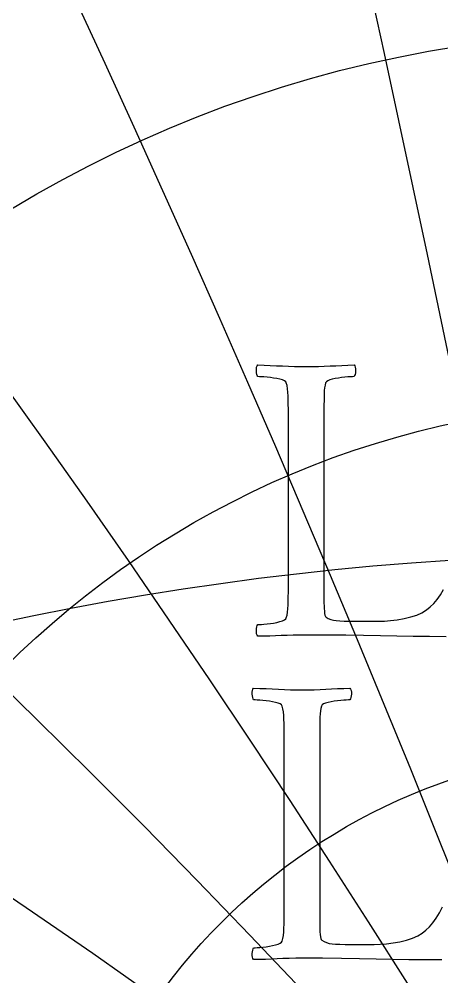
# Model space of a CAD drawing. Header units: millimetres. Extents: x -69 to 69, y -69 to 71.
# Drawn here: x -6.05 to -1.96, y 25.22 to 34.48 of the extents above; entities that cross this region are included whole.
import ezdxf

# ---------------------------------------------------------------- set-up
doc = ezdxf.new("R2010")
doc.units = ezdxf.units.MM
for name, color, linetype in [('CUT_OUTER', 1, 'Continuous'), ('ENGRAVE', 7, 'Continuous'), ('ENGRAVE_FINE', 8, 'Continuous'), ('TEXT', 5, 'Continuous')]:
    doc.layers.add(name, color=color, linetype=linetype)

msp = doc.modelspace()

# ---------------------------------------------------------------- linework, layer by layer
at = {"layer": 'CUT_OUTER'}
msp.add_arc((-0.0002, -0.0002), 69.3899, 142.382592, 87.802904, dxfattribs=at)
at = {"layer": 'ENGRAVE'}
for centre, radius in [((0, 0), 68.4), ((0, 30.8113), 34.3351), ((0, 28.589), 29.7615), ((0, 26.798), 25.6255), ((0, 25.3528), 21.829), ((0, 0), 44.7739), ((0, 24.1917), 18.2971), ((0, 23.2694), 14.9711), ((0, 22.5527), 11.8035), ((0, 22.0174), 8.7548), ((0, 0), 29.3085), ((0, 21.6464), 5.7911)]:
    msp.add_circle(centre, radius, dxfattribs=at)
for centre, radius, start, end in [((0, 33.5849), 39.4795, 131.30785, 48.69215), ((0, 37.0825), 45.3808, 158.30757, 21.69243), ((0, 41.5606), 52.3099, 177.16632, 2.83368), ((0, 47.4156), 60.6782, 192.562112, 347.437888)]:
    msp.add_arc(centre, radius, start, end, dxfattribs=at)
at = {"layer": 'ENGRAVE_FINE'}
for centre, radius, start, end in [((-326.7411, -36.2572), 331.7816, 3.549067, 18.208032), ((-326.7411, -36.2572), 331.7816, 3.549067, 18.208032), ((326.7411, -36.2572), 331.7816, 161.791968, 176.450933), ((326.7411, -36.2572), 331.7816, 161.791968, 176.450933), ((-158.2911, -36.2572), 168.4499, 7.145895, 36.6736), ((-158.2911, -36.2572), 168.4499, 7.145895, 36.6736), ((158.2911, -36.2572), 168.4499, 143.3264, 172.854105), ((158.2911, -36.2572), 168.4499, 143.3264, 172.854105), ((-99.7891, -36.2572), 115.2265, 10.840654, 55.662821), ((-99.7891, -36.2572), 115.2265, 10.840654, 55.662821), ((99.7891, -36.2572), 115.2265, 124.337179, 169.159346), ((99.7891, -36.2572), 115.2265, 124.337179, 169.159346), ((-68.6608, -36.2572), 89.6303, 14.688568, 75.445741), ((-68.6608, -36.2572), 89.6303, 14.688568, 75.445741), ((68.6608, -36.2572), 89.6303, 104.554259, 165.311432), ((68.6608, -36.2572), 89.6303, 104.554259, 165.311432), ((-48.3433, -36.2572), 75.2088, 18.753071, 96.251491), ((-48.3433, -36.2572), 75.2088, 18.753071, 96.251491), ((48.3433, -36.2572), 75.2088, 83.748509, 161.246929), ((48.3433, -36.2572), 75.2088, 83.748509, 161.246929), ((-33.263, -36.2572), 66.5261, 23.109812, 116.954145), ((-33.263, -36.2572), 66.5261, 23.109812, 116.954145), ((33.263, -36.2572), 66.5261, 63.045855, 156.890188), ((33.263, -36.2572), 66.5261, 63.045855, 156.890188)]:
    msp.add_arc(centre, radius, start, end, dxfattribs=at)
at = {"layer": 'TEXT'}
for points in [[(-1.9194, 28.5081), (-2.079, 28.5086), (-2.238, 28.5101), (-2.3965, 28.5127), (-2.5545, 28.5162), (-2.7173, 28.5197), (-2.8903, 28.5223), (-3.0733, 28.5238), (-3.2665, 28.5243), (-3.3335, 28.5239), (-3.3969, 28.5228), (-3.4568, 28.5209), (-3.5132, 28.5182), (-3.5683, 28.5156), (-3.6245, 28.5137), (-3.6816, 28.5125), (-3.7398, 28.5122), (-3.7467, 28.5218), (-3.7514, 28.5344), (-3.7538, 28.5501), (-3.7539, 28.5688), (-3.7523, 28.5875), (-3.7494, 28.6032), (-3.7452, 28.6158), (-3.7398, 28.6254), (-3.7251, 28.6258), (-3.7054, 28.6269), (-3.6806, 28.6288), (-3.6508, 28.6315), (-3.6188, 28.6352), (-3.5876, 28.6401), (-3.5571, 28.6463), (-3.5274, 28.6537), (-3.5015, 28.6621), (-3.4824, 28.6709), (-3.4701, 28.6803), (-3.4647, 28.6901), (-3.4575, 28.7162), (-3.452, 28.7458), (-3.4484, 28.7789), (-3.4465, 28.8155), (-3.4456, 28.8547), (-3.445, 28.8954), (-3.4446, 28.9377), (-3.4445, 28.9814), (-3.4445, 30.6682), (-3.4446, 30.7121), (-3.445, 30.7547), (-3.4456, 30.796), (-3.4465, 30.8361), (-3.4484, 30.8736), (-3.452, 30.9074), (-3.4575, 30.9374), (-3.4647, 30.9635), (-3.4701, 30.9749), (-3.4824, 30.9848), (-3.5015, 30.9931), (-3.5274, 30.9999), (-3.5571, 31.0056), (-3.5876, 31.0105), (-3.6188, 31.0147), (-3.6508, 31.0181), (-3.6806, 31.0208), (-3.7054, 31.0227), (-3.7251, 31.0238), (-3.7398, 31.0242), (-3.7452, 31.0338), (-3.7494, 31.0464), (-3.7523, 31.0621), (-3.7539, 31.0808), (-3.7538, 31.0995), (-3.7514, 31.1152), (-3.7467, 31.1279), (-3.7398, 31.1375), (-3.6793, 31.1353), (-3.6194, 31.1329), (-3.56, 31.1303), (-3.5011, 31.1274), (-3.4427, 31.1247), (-3.3848, 31.1228), (-3.3274, 31.1217), (-3.2705, 31.1213), (-3.2122, 31.1217), (-3.1547, 31.1228), (-3.098, 31.1247), (-3.042, 31.1274), (-2.9857, 31.1303), (-2.9282, 31.1329), (-2.8694, 31.1353), (-2.8094, 31.1375), (-2.8024, 31.1279), (-2.7977, 31.1152), (-2.7953, 31.0995), (-2.7952, 31.0808), (-2.7968, 31.0621), (-2.7998, 31.0464), (-2.8039, 31.0338), (-2.8094, 31.0242), (-2.824, 31.0238), (-2.8437, 31.0227), (-2.8685, 31.0208), (-2.8984, 31.0181), (-2.9302, 31.0147), (-2.9611, 31.0105), (-2.9909, 31.0056), (-3.0197, 30.9999), (-3.045, 30.9931), (-3.0642, 30.9848), (-3.0774, 30.9749), (-3.0844, 30.9635), (-3.0899, 30.9418), (-3.094, 30.917), (-3.097, 30.8892), (-3.0986, 30.8583), (-3.0995, 30.8252), (-3.1001, 30.7906), (-3.1005, 30.7544), (-3.1006, 30.7168), (-3.1006, 30.7107), (-3.1006, 30.7046), (-3.1006, 30.6986), (-3.1006, 30.6925), (-3.1006, 30.6864), (-3.1006, 30.6804), (-3.1006, 30.6743), (-3.1006, 30.6682), (-3.1006, 28.9814), (-3.1006, 28.9768), (-3.1006, 28.9713), (-3.1006, 28.9647), (-3.1006, 28.9571), (-3.1006, 28.9375), (-3.1006, 28.9152), (-3.1006, 28.89), (-3.1006, 28.8621), (-3.1004, 28.8334), (-3.0996, 28.8059), (-3.0983, 28.7798), (-3.0966, 28.7549), (-3.094, 28.7331), (-3.0905, 28.7164), (-3.086, 28.7048), (-3.0804, 28.6982), (-3.059, 28.6855), (-3.0354, 28.6755), (-3.0095, 28.6683), (-2.9813, 28.6638), (-2.9478, 28.6612), (-2.9059, 28.6593), (-2.8558, 28.6582), (-2.7972, 28.6578), (-2.5747, 28.6578), (-2.5167, 28.6594), (-2.4559, 28.6644), (-2.3923, 28.6726), (-2.326, 28.6841), (-2.2616, 28.6991), (-2.2041, 28.718), (-2.1534, 28.7406), (-2.1096, 28.767), (-2.0738, 28.7958), (-2.0393, 28.8297), (-2.006, 28.8686), (-1.974, 28.9126), (-1.9436, 28.9632)], [(-1.9599, 25.3809), (-2.1194, 25.3814), (-2.2784, 25.3829), (-2.437, 25.3854), (-2.595, 25.389), (-2.7578, 25.3925), (-2.9307, 25.395), (-3.1138, 25.3965), (-3.3069, 25.3971), (-3.3739, 25.3967), (-3.4374, 25.3955), (-3.4973, 25.3936), (-3.5537, 25.391), (-3.6088, 25.3883), (-3.6649, 25.3864), (-3.7221, 25.3853), (-3.7802, 25.3849), (-3.7872, 25.3945), (-3.7918, 25.4072), (-3.7942, 25.4228), (-3.7944, 25.4415), (-3.7927, 25.4603), (-3.7898, 25.4759), (-3.7856, 25.4886), (-3.7802, 25.4982), (-3.7655, 25.4986), (-3.7458, 25.4997), (-3.721, 25.5016), (-3.6912, 25.5042), (-3.6592, 25.5079), (-3.628, 25.5128), (-3.5975, 25.519), (-3.5678, 25.5265), (-3.5419, 25.5348), (-3.5228, 25.5437), (-3.5106, 25.553), (-3.5051, 25.5629), (-3.4979, 25.5889), (-3.4925, 25.6185), (-3.4888, 25.6516), (-3.4869, 25.6883), (-3.486, 25.7275), (-3.4854, 25.7682), (-3.485, 25.8104), (-3.4849, 25.8542), (-3.4849, 27.541), (-3.485, 27.5849), (-3.4854, 27.6275), (-3.486, 27.6688), (-3.4869, 27.7089), (-3.4888, 27.7464), (-3.4925, 27.7802), (-3.4979, 27.8101), (-3.5051, 27.8363), (-3.5106, 27.8477), (-3.5228, 27.8575), (-3.5419, 27.8659), (-3.5678, 27.8727), (-3.5975, 27.8784), (-3.628, 27.8833), (-3.6592, 27.8875), (-3.6912, 27.8909), (-3.721, 27.8935), (-3.7458, 27.8954), (-3.7655, 27.8966), (-3.7802, 27.897), (-3.7856, 27.9066), (-3.7898, 27.9192), (-3.7927, 27.9349), (-3.7944, 27.9536), (-3.7942, 27.9723), (-3.7918, 27.988), (-3.7872, 28.0006), (-3.7802, 28.0102), (-3.7198, 28.0081), (-3.6599, 28.0057), (-3.6004, 28.003), (-3.5415, 28.0001), (-3.4831, 27.9975), (-3.4252, 27.9956), (-3.3678, 27.9944), (-3.311, 27.994), (-3.2527, 27.9944), (-3.1952, 27.9956), (-3.1384, 27.9975), (-3.0824, 28.0001), (-3.0262, 28.003), (-2.9686, 28.0057), (-2.9099, 28.0081), (-2.8498, 28.0102), (-2.8429, 28.0006), (-2.8382, 27.988), (-2.8358, 27.9723), (-2.8357, 27.9536), (-2.8373, 27.9349), (-2.8402, 27.9192), (-2.8444, 27.9066), (-2.8498, 27.897), (-2.8645, 27.8966), (-2.8842, 27.8954), (-2.909, 27.8935), (-2.9388, 27.8909), (-2.9707, 27.8875), (-3.0015, 27.8833), (-3.0313, 27.8784), (-3.0602, 27.8727), (-3.0854, 27.8659), (-3.1047, 27.8575), (-3.1178, 27.8477), (-3.1249, 27.8363), (-3.1303, 27.8145), (-3.1345, 27.7898), (-3.1374, 27.762), (-3.139, 27.7311), (-3.1399, 27.698), (-3.1406, 27.6634), (-3.1409, 27.6272), (-3.1411, 27.5895), (-3.1411, 27.5835), (-3.1411, 27.5774), (-3.1411, 27.5713), (-3.1411, 27.5653), (-3.1411, 27.5592), (-3.1411, 27.5531), (-3.1411, 27.5471), (-3.1411, 27.541), (-3.1411, 25.8542), (-3.1411, 25.8496), (-3.1411, 25.844), (-3.1411, 25.8375), (-3.1411, 25.8299), (-3.1411, 25.8103), (-3.1411, 25.7879), (-3.1411, 25.7628), (-3.1411, 25.7348), (-3.1408, 25.7061), (-3.1401, 25.6787), (-3.1388, 25.6525), (-3.137, 25.6276), (-3.1345, 25.6059), (-3.131, 25.5892), (-3.1264, 25.5776), (-3.1208, 25.571), (-3.0995, 25.5582), (-3.0758, 25.5482), (-3.0499, 25.541), (-3.0217, 25.5366), (-2.9882, 25.534), (-2.9464, 25.5321), (-2.8962, 25.5309), (-2.8377, 25.5305), (-2.6152, 25.5305), (-2.5572, 25.5322), (-2.4964, 25.5371), (-2.4328, 25.5453), (-2.3664, 25.5568), (-2.3021, 25.5719), (-2.2446, 25.5907), (-2.1939, 25.6133), (-2.15, 25.6398), (-2.1142, 25.6686), (-2.0797, 25.7025), (-2.0465, 25.7414), (-2.0145, 25.7854), (-1.984, 25.836), (-1.9553, 25.8946)]]:
    msp.add_lwpolyline(points, dxfattribs=at)

doc.saveas('drawing.dxf')
